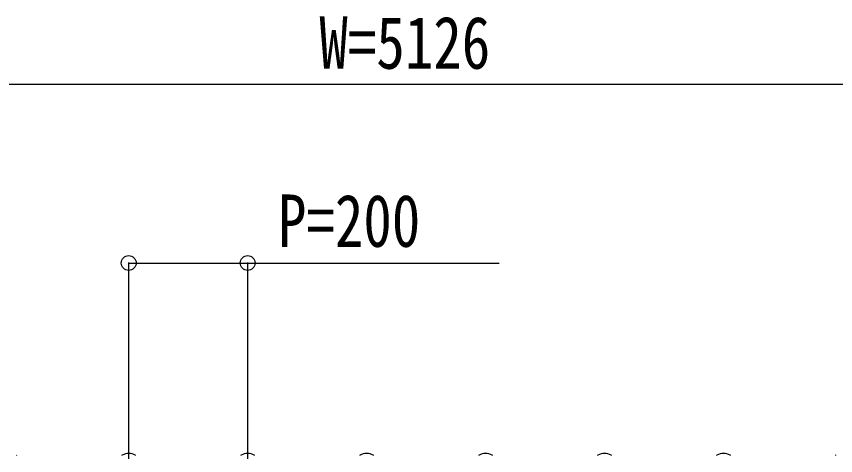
# Model space of a CAD drawing. Units: millimetres, scale not verified. Extents: x -16820 to 16820, y -11880 to 11880.
# Drawn here: x 2725 to 4102, y 1784 to 2522 of the extents above; entities that cross this region are included whole.
import ezdxf
from ezdxf.enums import TextEntityAlignment as Align

# ---------------------------------------------------------------- set-up
doc = ezdxf.new("R2010")
doc.units = ezdxf.units.MM
doc.header["$LTSCALE"] = 50
doc.layers.add('0-3_YKK_13', color=4, linetype='Continuous')
doc.layers.add('0-5_YKK_D', color=6, linetype='Continuous')
doc.styles.add('ＭＳ ゴシック', font='')
doc.styles.get('ＭＳ ゴシック').set_extended_font_data('MS Gothic')

msp = doc.modelspace()

# ---------------------------------------------------------------- linework, layer by layer
at = {"layer": '0-3_YKK_13'}
for centre, radius, start, end in [((2724.17, 1784.39), 1, 3.5, 62.3399), ((2902.92, 1784.39), 1, 117.6601, 176.5), ((2913.54, 1764.12), 23.89, 62.3399, 117.6601), ((2924.17, 1784.39), 1, 3.5, 62.3399), ((3102.92, 1784.39), 1, 117.6601, 176.5), ((3113.54, 1764.12), 23.89, 62.3399, 117.6601), ((3124.17, 1784.39), 1, 3.5, 62.3399), ((3302.92, 1784.39), 1, 117.6601, 176.5), ((3313.54, 1764.12), 23.89, 62.3399, 117.6601), ((3324.17, 1784.39), 1, 3.5, 62.3399), ((3502.92, 1784.39), 1, 117.6601, 176.5), ((3513.54, 1764.12), 23.89, 62.3399, 117.6601), ((3524.17, 1784.39), 1, 3.5, 62.3399), ((3702.92, 1784.39), 1, 117.6601, 176.5), ((3713.54, 1764.12), 23.89, 62.3399, 117.6601), ((3724.17, 1784.39), 1, 3.5, 62.3399), ((3902.92, 1784.39), 1, 117.6601, 176.5), ((3913.54, 1764.12), 23.89, 62.3399, 117.6601), ((3924.17, 1784.39), 1, 3.5, 62.3399), ((4102.92, 1784.39), 1, 117.6601, 176.5)]:
    msp.add_arc(centre, radius, start, end, dxfattribs=at)
at = {"layer": '0-5_YKK_D'}
for p, q in [((5921.04, 2408.01), (995.04, 2408.01)), ((2913.54, 1779.01), (2913.54, 2109.01)), ((3113.54, 1779.01), (3113.54, 2109.01))]:
    msp.add_line(p, q, dxfattribs=at)
msp.add_lwpolyline([(2913.54, 2108.01), (3113.54, 2108.01), (3536.34, 2108.01)], dxfattribs=at)
for centre in [(2913.54, 2108.01), (3113.54, 2108.01)]:
    msp.add_circle(centre, 12.5, dxfattribs=at)

# ---------------------------------------------------------------- texts
at = {"layer": '0-5_YKK_D', "style": 'ＭＳ ゴシック', "width": 0.8}
for s, p in [('W=5126', (3234.04, 2408.01)), ('P=200', (3164.34, 2108.81))]:
    msp.add_text(s, height=87.98, dxfattribs=at).set_placement(p, align=Align.BOTTOM_LEFT)

doc.saveas('drawing.dxf')
